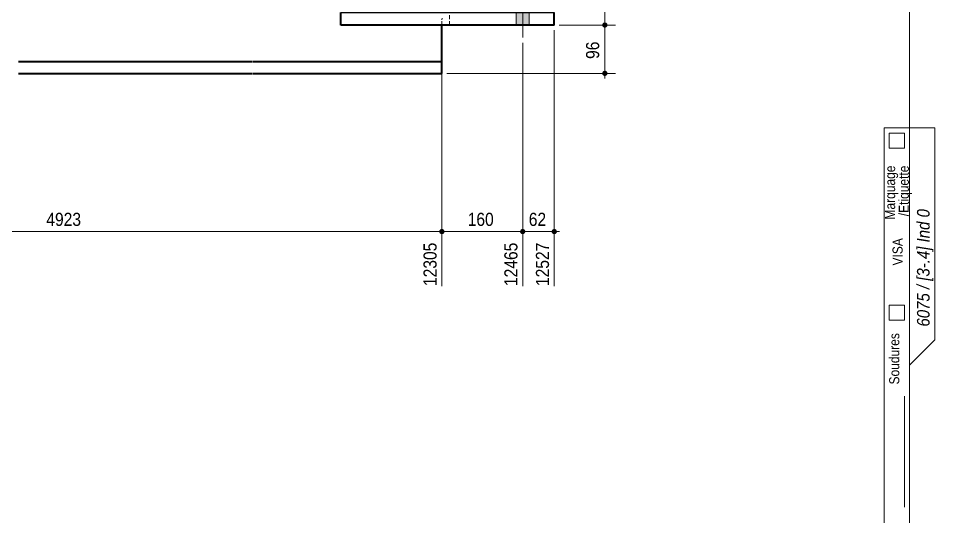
# Model space of a CAD drawing. Header units: millimetres. Extents: x 2 to 584, y 5 to 405.
# Drawn here: x 402.6 to 584, y 205 to 303.7 of the extents above; entities that cross this region are included whole.
import ezdxf

# ---------------------------------------------------------------- set-up
doc = ezdxf.new("R2010")
doc.units = ezdxf.units.MM
doc.linetypes.add('CACHE2', pattern=[1.190625, 0.79375, -0.396875])
for name, color, linetype, lineweight in [('Autre type objet', 1, 'Continuous', 0), ('Boulon', 7, 'Continuous', 0), ('Cache', 7, 'Continuous', 0), ('Cotation', 7, 'Continuous', 0), ('Feuille dessin', 5, 'Continuous', 0), ('Piece', 2, 'Continuous', 0)]:
    doc.layers.add(name, color=color, linetype=linetype, lineweight=lineweight)
doc.styles.add('ARIAL', font='ARIAL.TTF')
doc.styles.add('ARIAL_ITALIC', font='ARIALI.TTF')

# ---------------------------------------------------------------- blocks, each defined once
blk = doc.blocks.new('*A17')
at = {"layer": 'Boulon'}
blk.add_hatch(color=256, dxfattribs=at).paths.add_polyline_path([(503.75, 304.89), (503.75, 302.39), (501.15, 302.39), (501.15, 304.89)], flags=17)
blk.add_hatch(color=256, dxfattribs=at).paths.add_polyline_path([(503.75, 304.89), (503.75, 302.39), (501.15, 302.39), (501.15, 304.89)], flags=17)
at = {"layer": 'Boulon', "linetype": 'Continuous', "lineweight": 0}
for p, q in [((502.45, 299.89), (502.45, 308.89)), ((502.45, 299.89), (502.45, 308.89)), ((501.15, 302.39), (501.15, 304.89)), ((501.15, 302.39), (501.15, 304.89)), ((503.75, 302.39), (503.75, 304.89)), ((503.75, 302.39), (503.75, 304.89))]:
    blk.add_line(p, q, dxfattribs=at)
blk = doc.blocks.new('*A19')
at = {"layer": 'Cache', "color": 7, "linetype": 'CACHE2', "lineweight": 20}
for p, q in [((486.451687, 303.386298), (486.489284, 303.720067)), ((486.489284, 303.720067), (486.451687, 303.386298)), ((486.451714, 302.386151), (486.451687, 303.386298))]:
    blk.add_line(p, q, dxfattribs=at)
at = {"layer": 'Piece', "color": 2, "linetype": 'Continuous', "lineweight": 40}
for p, q in [((486.451966, 292.810591), (486.451714, 302.386151)), ((448.85219, 295.110591), (402.658259, 295.110591)), ((486.451905, 295.110591), (448.95219, 295.110591)), ((402.658259, 292.810591), (448.85219, 292.810591)), ((448.95219, 292.810591), (486.451966, 292.810591))]:
    blk.add_line(p, q, dxfattribs=at)
blk = doc.blocks.new('*A22')
at = {"layer": 'Cache', "color": 7, "linetype": 'CACHE2', "lineweight": 20}
blk.add_line((487.95219, 302.386291), (487.951957, 304.886291), dxfattribs=at)
at = {"layer": 'Piece', "color": 2, "linetype": 'Continuous', "lineweight": 40}
for p, q in [((508.701875, 304.888224), (466.451957, 304.884289)), ((466.45219, 302.384289), (466.451957, 304.884289)), ((508.702108, 302.388224), (508.701875, 304.888224)), ((508.702108, 302.388224), (466.45219, 302.384289))]:
    blk.add_line(p, q, dxfattribs=at)
blk = doc.blocks.new('*A63')
at = {"layer": 'Feuille dessin', "linetype": 'Continuous', "lineweight": 0}
blk.add_line((579, 5), (579, 405), dxfattribs=at)
blk = doc.blocks.new('*A64')
at = {"layer": 'Autre type objet', "linetype": 'Continuous', "lineweight": 0}
for p, q in [((574, 37), (574, 282)), ((574, 282), (584, 282)), ((579, 37), (579, 282)), ((584, 282), (584, 240)), ((575, 281), (575, 278)), ((578, 281), (575, 281)), ((578, 278), (578, 281)), ((575, 278), (578, 278)), ((578, 246.898947), (575, 246.898947)), ((575, 246.898947), (575, 243.898947)), ((578, 243.898947), (578, 246.898947)), ((575, 243.898947), (578, 243.898947)), ((584, 240), (579, 235)), ((578, 206.87143), (578, 228.87143))]:
    blk.add_line(p, q, dxfattribs=at)
at = {"layer": 'Autre type objet', "width": 0.85}
for s, height, style, p in [('Marquage', 2, 'ARIAL', (576.175102, 263.861793)), ('/Etiquette', 2, 'ARIAL', (578.882157, 264.509258)), ('6075 / [3-.4] Ind 0', 2.5, 'ARIAL_ITALIC', (583, 242.657715)), ('VISA', 2, 'ARIAL', (577.660159, 254.754913)), ('Soudures', 2, 'ARIAL', (577, 231.189963))]:
    blk.add_text(s, height=height, rotation=90, dxfattribs=dict(at, style=style)).set_placement(p)
blk = doc.blocks.new('*A89')
at = {"layer": 'Cotation'}
for points in [[(518.69, 301.87), (518.66, 301.87), (518.64, 301.87), (518.61, 301.88), (518.59, 301.88), (518.56, 301.89), (518.54, 301.9), (518.51, 301.91), (518.49, 301.92), (518.47, 301.93), (518.45, 301.94), (518.42, 301.96), (518.4, 301.97), (518.38, 301.99), (518.36, 302), (518.34, 302.02), (518.33, 302.04), (518.31, 302.06), (518.29, 302.08), (518.28, 302.1), (518.27, 302.12), (518.25, 302.14), (518.24, 302.17), (518.23, 302.19), (518.22, 302.21), (518.21, 302.24), (518.21, 302.26), (518.2, 302.29), (518.2, 302.31), (518.19, 302.34), (518.19, 302.36), (518.19, 302.39), (518.19, 302.41), (518.19, 302.44), (518.2, 302.46), (518.2, 302.49), (518.21, 302.51), (518.21, 302.54), (518.22, 302.56), (518.23, 302.59), (518.24, 302.61), (518.25, 302.63), (518.27, 302.66), (518.28, 302.68), (518.29, 302.7), (518.31, 302.72), (518.33, 302.74), (518.34, 302.76), (518.36, 302.77), (518.38, 302.79), (518.4, 302.81), (518.42, 302.82), (518.45, 302.83), (518.47, 302.85), (518.49, 302.86), (518.51, 302.87), (518.54, 302.88), (518.56, 302.89), (518.59, 302.89), (518.61, 302.9), (518.64, 302.9), (518.66, 302.91), (518.69, 302.91), (518.71, 302.91), (518.74, 302.91), (518.76, 302.91), (518.79, 302.9), (518.81, 302.9), (518.84, 302.89), (518.86, 302.89), (518.89, 302.88), (518.91, 302.87), (518.93, 302.86), (518.96, 302.85), (518.98, 302.83), (519, 302.82), (519.02, 302.81), (519.04, 302.79), (519.06, 302.77), (519.08, 302.76), (519.1, 302.74), (519.11, 302.72), (519.13, 302.7), (519.14, 302.68), (519.16, 302.66), (519.17, 302.63), (519.18, 302.61), (519.19, 302.59), (519.2, 302.56), (519.21, 302.54), (519.22, 302.51), (519.22, 302.49), (519.23, 302.46), (519.23, 302.44), (519.23, 302.41), (519.23, 302.39), (519.23, 302.36), (519.23, 302.34), (519.23, 302.31), (519.22, 302.29), (519.22, 302.26), (519.21, 302.24), (519.2, 302.21), (519.19, 302.19), (519.18, 302.17), (519.17, 302.14), (519.16, 302.12), (519.14, 302.1), (519.13, 302.08), (519.11, 302.06), (519.1, 302.04), (519.08, 302.02), (519.06, 302), (519.04, 301.99), (519.02, 301.97), (519, 301.96), (518.98, 301.94), (518.96, 301.93), (518.93, 301.92), (518.91, 301.91), (518.89, 301.9), (518.86, 301.89), (518.84, 301.88), (518.81, 301.88), (518.79, 301.87), (518.76, 301.87), (518.74, 301.87), (518.71, 301.87)], [(518.69, 292.29), (518.66, 292.29), (518.64, 292.3), (518.61, 292.3), (518.59, 292.31), (518.56, 292.31), (518.54, 292.32), (518.51, 292.33), (518.49, 292.34), (518.47, 292.35), (518.45, 292.36), (518.42, 292.38), (518.4, 292.39), (518.38, 292.41), (518.36, 292.43), (518.34, 292.44), (518.33, 292.46), (518.31, 292.48), (518.29, 292.5), (518.28, 292.52), (518.27, 292.54), (518.25, 292.57), (518.24, 292.59), (518.23, 292.61), (518.22, 292.64), (518.21, 292.66), (518.21, 292.68), (518.2, 292.71), (518.2, 292.73), (518.19, 292.76), (518.19, 292.79), (518.19, 292.81), (518.19, 292.84), (518.19, 292.86), (518.2, 292.89), (518.2, 292.91), (518.21, 292.94), (518.21, 292.96), (518.22, 292.99), (518.23, 293.01), (518.24, 293.03), (518.25, 293.06), (518.27, 293.08), (518.28, 293.1), (518.29, 293.12), (518.31, 293.14), (518.33, 293.16), (518.34, 293.18), (518.36, 293.2), (518.38, 293.21), (518.4, 293.23), (518.42, 293.24), (518.45, 293.26), (518.47, 293.27), (518.49, 293.28), (518.51, 293.29), (518.54, 293.3), (518.56, 293.31), (518.59, 293.32), (518.61, 293.32), (518.64, 293.32), (518.66, 293.33), (518.69, 293.33), (518.71, 293.33), (518.74, 293.33), (518.76, 293.33), (518.79, 293.32), (518.81, 293.32), (518.84, 293.32), (518.86, 293.31), (518.89, 293.3), (518.91, 293.29), (518.93, 293.28), (518.96, 293.27), (518.98, 293.26), (519, 293.24), (519.02, 293.23), (519.04, 293.21), (519.06, 293.2), (519.08, 293.18), (519.1, 293.16), (519.11, 293.14), (519.13, 293.12), (519.14, 293.1), (519.16, 293.08), (519.17, 293.06), (519.18, 293.03), (519.19, 293.01), (519.2, 292.99), (519.21, 292.96), (519.22, 292.94), (519.22, 292.91), (519.23, 292.89), (519.23, 292.86), (519.23, 292.84), (519.23, 292.81), (519.23, 292.79), (519.23, 292.76), (519.23, 292.73), (519.22, 292.71), (519.22, 292.68), (519.21, 292.66), (519.2, 292.64), (519.19, 292.61), (519.18, 292.59), (519.17, 292.57), (519.16, 292.54), (519.14, 292.52), (519.13, 292.5), (519.11, 292.48), (519.1, 292.46), (519.08, 292.44), (519.06, 292.43), (519.04, 292.41), (519.02, 292.39), (519, 292.38), (518.98, 292.36), (518.96, 292.35), (518.93, 292.34), (518.91, 292.33), (518.89, 292.32), (518.86, 292.31), (518.84, 292.31), (518.81, 292.3), (518.79, 292.3), (518.76, 292.29), (518.74, 292.29), (518.71, 292.29)]]:
    blk.add_hatch(color=256, dxfattribs=at).paths.add_polyline_path(points, flags=17)
at = {"layer": 'Cotation', "linetype": 'Continuous', "lineweight": 0}
for p, q in [((518.71, 303.43), (518.71, 301.35)), ((518.71, 302.39), (518.71, 303.43)), ((509.7, 302.39), (520.79, 302.39)), ((517.67, 302.39), (519.75, 302.39)), ((518.71, 292.81), (518.71, 302.39)), ((487.45, 292.81), (520.79, 292.81)), ((517.67, 292.81), (519.75, 292.81)), ((518.71, 293.85), (518.71, 291.77)), ((518.71, 292.81), (518.71, 291.77))]:
    blk.add_line(p, q, dxfattribs=at)
at = {"layer": 'Cotation'}
for p in [(518.71, 302.39), (518.71, 292.81)]:
    blk.add_point(p, dxfattribs=at)
at = {"layer": 'Cotation', "style": 'ARIAL', "width": 0.85}
blk.add_text('96', height=2.6, rotation=90.0002, dxfattribs=at).set_placement((517.59, 295.67))
blk = doc.blocks.new('*A90')
at = {"layer": 'Cotation'}
for points in [[(518.69, 341.29), (518.66, 341.29), (518.64, 341.3), (518.61, 341.3), (518.59, 341.31), (518.56, 341.31), (518.54, 341.32), (518.51, 341.33), (518.49, 341.34), (518.47, 341.35), (518.45, 341.36), (518.42, 341.38), (518.4, 341.39), (518.38, 341.41), (518.36, 341.43), (518.34, 341.44), (518.33, 341.46), (518.31, 341.48), (518.29, 341.5), (518.28, 341.52), (518.27, 341.54), (518.25, 341.57), (518.24, 341.59), (518.23, 341.61), (518.22, 341.64), (518.21, 341.66), (518.21, 341.68), (518.2, 341.71), (518.2, 341.73), (518.19, 341.76), (518.19, 341.79), (518.19, 341.81), (518.19, 341.84), (518.19, 341.86), (518.2, 341.89), (518.2, 341.91), (518.21, 341.94), (518.21, 341.96), (518.22, 341.99), (518.23, 342.01), (518.24, 342.03), (518.25, 342.06), (518.27, 342.08), (518.28, 342.1), (518.29, 342.12), (518.31, 342.14), (518.33, 342.16), (518.34, 342.18), (518.36, 342.2), (518.38, 342.21), (518.4, 342.23), (518.42, 342.24), (518.45, 342.26), (518.47, 342.27), (518.49, 342.28), (518.51, 342.29), (518.54, 342.3), (518.56, 342.31), (518.59, 342.32), (518.61, 342.32), (518.64, 342.32), (518.66, 342.33), (518.69, 342.33), (518.71, 342.33), (518.74, 342.33), (518.76, 342.33), (518.79, 342.32), (518.81, 342.32), (518.84, 342.32), (518.86, 342.31), (518.89, 342.3), (518.91, 342.29), (518.93, 342.28), (518.96, 342.27), (518.98, 342.26), (519, 342.24), (519.02, 342.23), (519.04, 342.21), (519.06, 342.2), (519.08, 342.18), (519.1, 342.16), (519.11, 342.14), (519.13, 342.12), (519.14, 342.1), (519.16, 342.08), (519.17, 342.06), (519.18, 342.03), (519.19, 342.01), (519.2, 341.99), (519.21, 341.96), (519.22, 341.94), (519.22, 341.91), (519.23, 341.89), (519.23, 341.86), (519.23, 341.84), (519.23, 341.81), (519.23, 341.79), (519.23, 341.76), (519.23, 341.73), (519.22, 341.71), (519.22, 341.68), (519.21, 341.66), (519.2, 341.64), (519.19, 341.61), (519.18, 341.59), (519.17, 341.57), (519.16, 341.54), (519.14, 341.52), (519.13, 341.5), (519.11, 341.48), (519.1, 341.46), (519.08, 341.44), (519.06, 341.43), (519.04, 341.41), (519.02, 341.39), (519, 341.38), (518.98, 341.36), (518.96, 341.35), (518.93, 341.34), (518.91, 341.33), (518.89, 341.32), (518.86, 341.31), (518.84, 341.31), (518.81, 341.3), (518.79, 341.3), (518.76, 341.29), (518.74, 341.29), (518.71, 341.29)], [(518.69, 301.87), (518.66, 301.87), (518.64, 301.87), (518.61, 301.88), (518.59, 301.88), (518.56, 301.89), (518.54, 301.9), (518.51, 301.91), (518.49, 301.92), (518.47, 301.93), (518.45, 301.94), (518.42, 301.96), (518.4, 301.97), (518.38, 301.99), (518.36, 302), (518.34, 302.02), (518.33, 302.04), (518.31, 302.06), (518.29, 302.08), (518.28, 302.1), (518.27, 302.12), (518.25, 302.14), (518.24, 302.17), (518.23, 302.19), (518.22, 302.21), (518.21, 302.24), (518.21, 302.26), (518.2, 302.29), (518.2, 302.31), (518.19, 302.34), (518.19, 302.36), (518.19, 302.39), (518.19, 302.41), (518.19, 302.44), (518.2, 302.46), (518.2, 302.49), (518.21, 302.51), (518.21, 302.54), (518.22, 302.56), (518.23, 302.59), (518.24, 302.61), (518.25, 302.63), (518.27, 302.66), (518.28, 302.68), (518.29, 302.7), (518.31, 302.72), (518.33, 302.74), (518.34, 302.76), (518.36, 302.77), (518.38, 302.79), (518.4, 302.81), (518.42, 302.82), (518.45, 302.83), (518.47, 302.85), (518.49, 302.86), (518.51, 302.87), (518.54, 302.88), (518.56, 302.89), (518.59, 302.89), (518.61, 302.9), (518.64, 302.9), (518.66, 302.91), (518.69, 302.91), (518.71, 302.91), (518.74, 302.91), (518.76, 302.91), (518.79, 302.9), (518.81, 302.9), (518.84, 302.89), (518.86, 302.89), (518.89, 302.88), (518.91, 302.87), (518.93, 302.86), (518.96, 302.85), (518.98, 302.83), (519, 302.82), (519.02, 302.81), (519.04, 302.79), (519.06, 302.77), (519.08, 302.76), (519.1, 302.74), (519.11, 302.72), (519.13, 302.7), (519.14, 302.68), (519.16, 302.66), (519.17, 302.63), (519.18, 302.61), (519.19, 302.59), (519.2, 302.56), (519.21, 302.54), (519.22, 302.51), (519.22, 302.49), (519.23, 302.46), (519.23, 302.44), (519.23, 302.41), (519.23, 302.39), (519.23, 302.36), (519.23, 302.34), (519.23, 302.31), (519.22, 302.29), (519.22, 302.26), (519.21, 302.24), (519.2, 302.21), (519.19, 302.19), (519.18, 302.17), (519.17, 302.14), (519.16, 302.12), (519.14, 302.1), (519.13, 302.08), (519.11, 302.06), (519.1, 302.04), (519.08, 302.02), (519.06, 302), (519.04, 301.99), (519.02, 301.97), (519, 301.96), (518.98, 301.94), (518.96, 301.93), (518.93, 301.92), (518.91, 301.91), (518.89, 301.9), (518.86, 301.89), (518.84, 301.88), (518.81, 301.88), (518.79, 301.87), (518.76, 301.87), (518.74, 301.87), (518.71, 301.87)]]:
    blk.add_hatch(color=256, dxfattribs=at).paths.add_polyline_path(points, flags=17)
at = {"layer": 'Cotation', "linetype": 'Continuous', "lineweight": 0}
for p, q in [((518.71, 342.85), (518.71, 340.77)), ((518.71, 341.81), (518.71, 342.85)), ((498.63, 341.81), (520.79, 341.81)), ((517.67, 341.81), (519.75, 341.81)), ((518.71, 302.39), (518.71, 341.81)), ((518.71, 303.43), (518.71, 301.35)), ((509.7, 302.39), (520.79, 302.39)), ((517.67, 302.39), (519.75, 302.39)), ((518.71, 302.39), (518.71, 301.35))]:
    blk.add_line(p, q, dxfattribs=at)
at = {"layer": 'Cotation'}
for p in [(518.71, 341.81), (518.71, 302.39)]:
    blk.add_point(p, dxfattribs=at)
at = {"layer": 'Cotation', "style": 'ARIAL', "width": 0.85}
blk.add_text('394', height=2.6, rotation=90.0002, dxfattribs=at).set_placement((517.59, 319.21))
blk = doc.blocks.new('*A100')
at = {"layer": 'Cotation'}
for points in [[(337.54, 260.96), (337.51, 260.96), (337.49, 260.96), (337.46, 260.97), (337.44, 260.97), (337.41, 260.98), (337.39, 260.99), (337.37, 261), (337.34, 261.01), (337.32, 261.02), (337.3, 261.03), (337.28, 261.04), (337.25, 261.06), (337.23, 261.07), (337.22, 261.09), (337.2, 261.11), (337.18, 261.13), (337.16, 261.15), (337.15, 261.17), (337.13, 261.19), (337.12, 261.21), (337.11, 261.23), (337.09, 261.25), (337.08, 261.28), (337.07, 261.3), (337.07, 261.32), (337.06, 261.35), (337.05, 261.37), (337.05, 261.4), (337.05, 261.42), (337.04, 261.45), (337.04, 261.48), (337.04, 261.5), (337.05, 261.53), (337.05, 261.55), (337.05, 261.58), (337.06, 261.6), (337.07, 261.63), (337.07, 261.65), (337.08, 261.67), (337.09, 261.7), (337.11, 261.72), (337.12, 261.74), (337.13, 261.76), (337.15, 261.79), (337.16, 261.81), (337.18, 261.82), (337.2, 261.84), (337.22, 261.86), (337.23, 261.88), (337.25, 261.89), (337.28, 261.91), (337.3, 261.92), (337.32, 261.93), (337.34, 261.95), (337.37, 261.96), (337.39, 261.97), (337.41, 261.97), (337.44, 261.98), (337.46, 261.99), (337.49, 261.99), (337.51, 261.99), (337.54, 262), (337.56, 262), (337.59, 262), (337.62, 261.99), (337.64, 261.99), (337.67, 261.99), (337.69, 261.98), (337.72, 261.97), (337.74, 261.97), (337.76, 261.96), (337.79, 261.95), (337.81, 261.93), (337.83, 261.92), (337.85, 261.91), (337.87, 261.89), (337.89, 261.88), (337.91, 261.86), (337.93, 261.84), (337.95, 261.82), (337.97, 261.81), (337.98, 261.79), (338, 261.76), (338.01, 261.74), (338.02, 261.72), (338.03, 261.7), (338.04, 261.67), (338.05, 261.65), (338.06, 261.63), (338.07, 261.6), (338.07, 261.58), (338.08, 261.55), (338.08, 261.53), (338.08, 261.5), (338.08, 261.48), (338.08, 261.45), (338.08, 261.42), (338.08, 261.4), (338.07, 261.37), (338.07, 261.35), (338.06, 261.32), (338.05, 261.3), (338.04, 261.28), (338.03, 261.25), (338.02, 261.23), (338.01, 261.21), (338, 261.19), (337.98, 261.17), (337.97, 261.15), (337.95, 261.13), (337.93, 261.11), (337.91, 261.09), (337.89, 261.07), (337.87, 261.06), (337.85, 261.04), (337.83, 261.03), (337.81, 261.02), (337.79, 261.01), (337.76, 261), (337.74, 260.99), (337.72, 260.98), (337.69, 260.97), (337.67, 260.97), (337.64, 260.96), (337.62, 260.96), (337.59, 260.96), (337.56, 260.96)], [(486.43, 260.96), (486.4, 260.96), (486.38, 260.96), (486.35, 260.97), (486.33, 260.97), (486.3, 260.98), (486.28, 260.99), (486.25, 261), (486.23, 261.01), (486.21, 261.02), (486.18, 261.03), (486.16, 261.04), (486.14, 261.06), (486.12, 261.07), (486.1, 261.09), (486.08, 261.11), (486.07, 261.13), (486.05, 261.15), (486.03, 261.17), (486.02, 261.19), (486.01, 261.21), (485.99, 261.23), (485.98, 261.25), (485.97, 261.28), (485.96, 261.3), (485.95, 261.32), (485.95, 261.35), (485.94, 261.37), (485.94, 261.4), (485.93, 261.42), (485.93, 261.45), (485.93, 261.48), (485.93, 261.5), (485.93, 261.53), (485.94, 261.55), (485.94, 261.58), (485.95, 261.6), (485.95, 261.63), (485.96, 261.65), (485.97, 261.67), (485.98, 261.7), (485.99, 261.72), (486.01, 261.74), (486.02, 261.76), (486.03, 261.79), (486.05, 261.81), (486.07, 261.82), (486.08, 261.84), (486.1, 261.86), (486.12, 261.88), (486.14, 261.89), (486.16, 261.91), (486.18, 261.92), (486.21, 261.93), (486.23, 261.95), (486.25, 261.96), (486.28, 261.97), (486.3, 261.97), (486.33, 261.98), (486.35, 261.99), (486.38, 261.99), (486.4, 261.99), (486.43, 262), (486.45, 262), (486.48, 262), (486.5, 261.99), (486.53, 261.99), (486.55, 261.99), (486.58, 261.98), (486.6, 261.97), (486.63, 261.97), (486.65, 261.96), (486.67, 261.95), (486.7, 261.93), (486.72, 261.92), (486.74, 261.91), (486.76, 261.89), (486.78, 261.88), (486.8, 261.86), (486.82, 261.84), (486.84, 261.82), (486.85, 261.81), (486.87, 261.79), (486.88, 261.76), (486.9, 261.74), (486.91, 261.72), (486.92, 261.7), (486.93, 261.67), (486.94, 261.65), (486.95, 261.63), (486.96, 261.6), (486.96, 261.58), (486.97, 261.55), (486.97, 261.53), (486.97, 261.5), (486.97, 261.48), (486.97, 261.45), (486.97, 261.42), (486.97, 261.4), (486.96, 261.37), (486.96, 261.35), (486.95, 261.32), (486.94, 261.3), (486.93, 261.28), (486.92, 261.25), (486.91, 261.23), (486.9, 261.21), (486.88, 261.19), (486.87, 261.17), (486.85, 261.15), (486.84, 261.13), (486.82, 261.11), (486.8, 261.09), (486.78, 261.07), (486.76, 261.06), (486.74, 261.04), (486.72, 261.03), (486.7, 261.02), (486.67, 261.01), (486.65, 261), (486.63, 260.99), (486.6, 260.98), (486.58, 260.97), (486.55, 260.97), (486.53, 260.96), (486.5, 260.96), (486.48, 260.96), (486.45, 260.96)]]:
    blk.add_hatch(color=256, dxfattribs=at).paths.add_polyline_path(points, flags=17)
at = {"layer": 'Cotation', "linetype": 'Continuous', "lineweight": 0}
for p, q in [((486.45, 298.06), (486.45, 250.69)), ((337.56, 287.11), (337.56, 252.62)), ((338.6, 261.48), (336.52, 261.48)), ((337.56, 261.48), (336.52, 261.48)), ((337.56, 262.52), (337.56, 260.44)), ((337.56, 261.48), (486.45, 261.48)), ((487.49, 261.48), (485.41, 261.48)), ((486.45, 262.52), (486.45, 260.44)), ((486.45, 261.48), (487.49, 261.48))]:
    blk.add_line(p, q, dxfattribs=at)
at = {"layer": 'Cotation'}
for p in [(337.56, 261.48), (486.45, 261.48)]:
    blk.add_point(p, dxfattribs=at)
at = {"layer": 'Cotation', "style": 'ARIAL', "width": 0.85}
blk.add_text('4923', height=2.6, dxfattribs=at).set_placement((408.15, 262.6))
blk.add_text('12305', height=2.6, rotation=90.0002, dxfattribs=at).set_placement((485.41, 250.69))
blk = doc.blocks.new('*A101')
at = {"layer": 'Cotation'}
for points in [[(486.43, 260.96), (486.4, 260.96), (486.38, 260.96), (486.35, 260.97), (486.33, 260.97), (486.3, 260.98), (486.28, 260.99), (486.25, 261), (486.23, 261.01), (486.21, 261.02), (486.18, 261.03), (486.16, 261.04), (486.14, 261.06), (486.12, 261.07), (486.1, 261.09), (486.08, 261.11), (486.07, 261.13), (486.05, 261.15), (486.03, 261.17), (486.02, 261.19), (486.01, 261.21), (485.99, 261.23), (485.98, 261.25), (485.97, 261.28), (485.96, 261.3), (485.95, 261.32), (485.95, 261.35), (485.94, 261.37), (485.94, 261.4), (485.93, 261.42), (485.93, 261.45), (485.93, 261.48), (485.93, 261.5), (485.93, 261.53), (485.94, 261.55), (485.94, 261.58), (485.95, 261.6), (485.95, 261.63), (485.96, 261.65), (485.97, 261.67), (485.98, 261.7), (485.99, 261.72), (486.01, 261.74), (486.02, 261.76), (486.03, 261.79), (486.05, 261.81), (486.07, 261.82), (486.08, 261.84), (486.1, 261.86), (486.12, 261.88), (486.14, 261.89), (486.16, 261.91), (486.18, 261.92), (486.21, 261.93), (486.23, 261.95), (486.25, 261.96), (486.28, 261.97), (486.3, 261.97), (486.33, 261.98), (486.35, 261.99), (486.38, 261.99), (486.4, 261.99), (486.43, 262), (486.45, 262), (486.48, 262), (486.5, 261.99), (486.53, 261.99), (486.55, 261.99), (486.58, 261.98), (486.6, 261.97), (486.63, 261.97), (486.65, 261.96), (486.67, 261.95), (486.7, 261.93), (486.72, 261.92), (486.74, 261.91), (486.76, 261.89), (486.78, 261.88), (486.8, 261.86), (486.82, 261.84), (486.84, 261.82), (486.85, 261.81), (486.87, 261.79), (486.88, 261.76), (486.9, 261.74), (486.91, 261.72), (486.92, 261.7), (486.93, 261.67), (486.94, 261.65), (486.95, 261.63), (486.96, 261.6), (486.96, 261.58), (486.97, 261.55), (486.97, 261.53), (486.97, 261.5), (486.97, 261.48), (486.97, 261.45), (486.97, 261.42), (486.97, 261.4), (486.96, 261.37), (486.96, 261.35), (486.95, 261.32), (486.94, 261.3), (486.93, 261.28), (486.92, 261.25), (486.91, 261.23), (486.9, 261.21), (486.88, 261.19), (486.87, 261.17), (486.85, 261.15), (486.84, 261.13), (486.82, 261.11), (486.8, 261.09), (486.78, 261.07), (486.76, 261.06), (486.74, 261.04), (486.72, 261.03), (486.7, 261.02), (486.67, 261.01), (486.65, 261), (486.63, 260.99), (486.6, 260.98), (486.58, 260.97), (486.55, 260.97), (486.53, 260.96), (486.5, 260.96), (486.48, 260.96), (486.45, 260.96)], [(502.43, 260.96), (502.4, 260.96), (502.38, 260.96), (502.35, 260.97), (502.33, 260.97), (502.3, 260.98), (502.28, 260.99), (502.25, 261), (502.23, 261.01), (502.21, 261.02), (502.18, 261.03), (502.16, 261.04), (502.14, 261.06), (502.12, 261.07), (502.1, 261.09), (502.08, 261.11), (502.07, 261.13), (502.05, 261.15), (502.03, 261.17), (502.02, 261.19), (502.01, 261.21), (501.99, 261.23), (501.98, 261.25), (501.97, 261.28), (501.96, 261.3), (501.95, 261.32), (501.95, 261.35), (501.94, 261.37), (501.94, 261.4), (501.93, 261.42), (501.93, 261.45), (501.93, 261.48), (501.93, 261.5), (501.93, 261.53), (501.94, 261.55), (501.94, 261.58), (501.95, 261.6), (501.95, 261.63), (501.96, 261.65), (501.97, 261.67), (501.98, 261.7), (501.99, 261.72), (502.01, 261.74), (502.02, 261.76), (502.03, 261.79), (502.05, 261.81), (502.07, 261.82), (502.08, 261.84), (502.1, 261.86), (502.12, 261.88), (502.14, 261.89), (502.16, 261.91), (502.18, 261.92), (502.21, 261.93), (502.23, 261.95), (502.25, 261.96), (502.28, 261.97), (502.3, 261.97), (502.33, 261.98), (502.35, 261.99), (502.38, 261.99), (502.4, 261.99), (502.43, 262), (502.45, 262), (502.48, 262), (502.5, 261.99), (502.53, 261.99), (502.55, 261.99), (502.58, 261.98), (502.6, 261.97), (502.63, 261.97), (502.65, 261.96), (502.67, 261.95), (502.7, 261.93), (502.72, 261.92), (502.74, 261.91), (502.76, 261.89), (502.78, 261.88), (502.8, 261.86), (502.82, 261.84), (502.84, 261.82), (502.85, 261.81), (502.87, 261.79), (502.88, 261.76), (502.9, 261.74), (502.91, 261.72), (502.92, 261.7), (502.93, 261.67), (502.94, 261.65), (502.95, 261.63), (502.96, 261.6), (502.96, 261.58), (502.97, 261.55), (502.97, 261.53), (502.97, 261.5), (502.97, 261.48), (502.97, 261.45), (502.97, 261.42), (502.97, 261.4), (502.96, 261.37), (502.96, 261.35), (502.95, 261.32), (502.94, 261.3), (502.93, 261.28), (502.92, 261.25), (502.91, 261.23), (502.9, 261.21), (502.88, 261.19), (502.87, 261.17), (502.85, 261.15), (502.84, 261.13), (502.82, 261.11), (502.8, 261.09), (502.78, 261.07), (502.76, 261.06), (502.74, 261.04), (502.72, 261.03), (502.7, 261.02), (502.67, 261.01), (502.65, 261), (502.63, 260.99), (502.6, 260.98), (502.58, 260.97), (502.55, 260.97), (502.53, 260.96), (502.5, 260.96), (502.48, 260.96), (502.45, 260.96)]]:
    blk.add_hatch(color=256, dxfattribs=at).paths.add_polyline_path(points, flags=17)
at = {"layer": 'Cotation', "linetype": 'Continuous', "lineweight": 0}
for p, q in [((486.45, 298.06), (486.45, 250.69)), ((502.45, 298.89), (502.45, 250.69)), ((487.49, 261.48), (485.41, 261.48)), ((486.45, 261.48), (485.41, 261.48)), ((486.45, 262.52), (486.45, 260.44)), ((486.45, 261.48), (502.45, 261.48)), ((503.49, 261.48), (501.41, 261.48)), ((502.45, 262.52), (502.45, 260.44)), ((502.45, 261.48), (503.49, 261.48))]:
    blk.add_line(p, q, dxfattribs=at)
at = {"layer": 'Cotation'}
for p in [(486.45, 261.48), (502.45, 261.48)]:
    blk.add_point(p, dxfattribs=at)
at = {"layer": 'Cotation', "style": 'ARIAL', "width": 0.85}
blk.add_text('160', height=2.6, dxfattribs=at).set_placement((491.56, 262.6))
blk.add_text('12465', height=2.6, rotation=90.0002, dxfattribs=at).set_placement((501.41, 250.69))
blk = doc.blocks.new('*A102')
at = {"layer": 'Cotation'}
for points in [[(502.43, 260.96), (502.4, 260.96), (502.38, 260.96), (502.35, 260.97), (502.33, 260.97), (502.3, 260.98), (502.28, 260.99), (502.25, 261), (502.23, 261.01), (502.21, 261.02), (502.18, 261.03), (502.16, 261.04), (502.14, 261.06), (502.12, 261.07), (502.1, 261.09), (502.08, 261.11), (502.07, 261.13), (502.05, 261.15), (502.03, 261.17), (502.02, 261.19), (502.01, 261.21), (501.99, 261.23), (501.98, 261.25), (501.97, 261.28), (501.96, 261.3), (501.95, 261.32), (501.95, 261.35), (501.94, 261.37), (501.94, 261.4), (501.93, 261.42), (501.93, 261.45), (501.93, 261.48), (501.93, 261.5), (501.93, 261.53), (501.94, 261.55), (501.94, 261.58), (501.95, 261.6), (501.95, 261.63), (501.96, 261.65), (501.97, 261.67), (501.98, 261.7), (501.99, 261.72), (502.01, 261.74), (502.02, 261.76), (502.03, 261.79), (502.05, 261.81), (502.07, 261.82), (502.08, 261.84), (502.1, 261.86), (502.12, 261.88), (502.14, 261.89), (502.16, 261.91), (502.18, 261.92), (502.21, 261.93), (502.23, 261.95), (502.25, 261.96), (502.28, 261.97), (502.3, 261.97), (502.33, 261.98), (502.35, 261.99), (502.38, 261.99), (502.4, 261.99), (502.43, 262), (502.45, 262), (502.48, 262), (502.5, 261.99), (502.53, 261.99), (502.55, 261.99), (502.58, 261.98), (502.6, 261.97), (502.63, 261.97), (502.65, 261.96), (502.67, 261.95), (502.7, 261.93), (502.72, 261.92), (502.74, 261.91), (502.76, 261.89), (502.78, 261.88), (502.8, 261.86), (502.82, 261.84), (502.84, 261.82), (502.85, 261.81), (502.87, 261.79), (502.88, 261.76), (502.9, 261.74), (502.91, 261.72), (502.92, 261.7), (502.93, 261.67), (502.94, 261.65), (502.95, 261.63), (502.96, 261.6), (502.96, 261.58), (502.97, 261.55), (502.97, 261.53), (502.97, 261.5), (502.97, 261.48), (502.97, 261.45), (502.97, 261.42), (502.97, 261.4), (502.96, 261.37), (502.96, 261.35), (502.95, 261.32), (502.94, 261.3), (502.93, 261.28), (502.92, 261.25), (502.91, 261.23), (502.9, 261.21), (502.88, 261.19), (502.87, 261.17), (502.85, 261.15), (502.84, 261.13), (502.82, 261.11), (502.8, 261.09), (502.78, 261.07), (502.76, 261.06), (502.74, 261.04), (502.72, 261.03), (502.7, 261.02), (502.67, 261.01), (502.65, 261), (502.63, 260.99), (502.6, 260.98), (502.58, 260.97), (502.55, 260.97), (502.53, 260.96), (502.5, 260.96), (502.48, 260.96), (502.45, 260.96)], [(508.68, 260.96), (508.65, 260.96), (508.63, 260.96), (508.6, 260.97), (508.58, 260.97), (508.55, 260.98), (508.53, 260.99), (508.5, 261), (508.48, 261.01), (508.46, 261.02), (508.43, 261.03), (508.41, 261.04), (508.39, 261.06), (508.37, 261.07), (508.35, 261.09), (508.33, 261.11), (508.32, 261.13), (508.3, 261.15), (508.28, 261.17), (508.27, 261.19), (508.26, 261.21), (508.24, 261.23), (508.23, 261.25), (508.22, 261.28), (508.21, 261.3), (508.2, 261.32), (508.2, 261.35), (508.19, 261.37), (508.19, 261.4), (508.18, 261.42), (508.18, 261.45), (508.18, 261.48), (508.18, 261.5), (508.18, 261.53), (508.19, 261.55), (508.19, 261.58), (508.2, 261.6), (508.2, 261.63), (508.21, 261.65), (508.22, 261.67), (508.23, 261.7), (508.24, 261.72), (508.26, 261.74), (508.27, 261.76), (508.28, 261.79), (508.3, 261.81), (508.32, 261.82), (508.33, 261.84), (508.35, 261.86), (508.37, 261.88), (508.39, 261.89), (508.41, 261.91), (508.43, 261.92), (508.46, 261.93), (508.48, 261.95), (508.5, 261.96), (508.53, 261.97), (508.55, 261.97), (508.58, 261.98), (508.6, 261.99), (508.63, 261.99), (508.65, 261.99), (508.68, 262), (508.7, 262), (508.73, 262), (508.75, 261.99), (508.78, 261.99), (508.8, 261.99), (508.83, 261.98), (508.85, 261.97), (508.88, 261.97), (508.9, 261.96), (508.92, 261.95), (508.95, 261.93), (508.97, 261.92), (508.99, 261.91), (509.01, 261.89), (509.03, 261.88), (509.05, 261.86), (509.07, 261.84), (509.09, 261.82), (509.1, 261.81), (509.12, 261.79), (509.13, 261.76), (509.15, 261.74), (509.16, 261.72), (509.17, 261.7), (509.18, 261.67), (509.19, 261.65), (509.2, 261.63), (509.21, 261.6), (509.21, 261.58), (509.22, 261.55), (509.22, 261.53), (509.22, 261.5), (509.22, 261.48), (509.22, 261.45), (509.22, 261.42), (509.22, 261.4), (509.21, 261.37), (509.21, 261.35), (509.2, 261.32), (509.19, 261.3), (509.18, 261.28), (509.17, 261.25), (509.16, 261.23), (509.15, 261.21), (509.13, 261.19), (509.12, 261.17), (509.1, 261.15), (509.09, 261.13), (509.07, 261.11), (509.05, 261.09), (509.03, 261.07), (509.01, 261.06), (508.99, 261.04), (508.97, 261.03), (508.95, 261.02), (508.92, 261.01), (508.9, 261), (508.88, 260.99), (508.85, 260.98), (508.83, 260.97), (508.8, 260.97), (508.78, 260.96), (508.75, 260.96), (508.73, 260.96), (508.7, 260.96)]]:
    blk.add_hatch(color=256, dxfattribs=at).paths.add_polyline_path(points, flags=17)
at = {"layer": 'Cotation', "linetype": 'Continuous', "lineweight": 0}
for p, q in [((508.7, 301.39), (508.7, 250.69)), ((502.45, 298.89), (502.45, 250.69)), ((503.49, 261.48), (501.41, 261.48)), ((502.45, 261.48), (501.41, 261.48)), ((502.45, 262.52), (502.45, 260.44)), ((502.45, 261.48), (508.7, 261.48)), ((509.74, 261.48), (507.66, 261.48)), ((508.7, 262.52), (508.7, 260.44)), ((508.7, 261.48), (509.74, 261.48))]:
    blk.add_line(p, q, dxfattribs=at)
at = {"layer": 'Cotation'}
for p in [(502.45, 261.48), (508.7, 261.48)]:
    blk.add_point(p, dxfattribs=at)
at = {"layer": 'Cotation', "style": 'ARIAL', "width": 0.85}
blk.add_text('62', height=2.6, dxfattribs=at).set_placement((503.65, 262.6))
blk.add_text('12527', height=2.6, rotation=90.0002, dxfattribs=at).set_placement((507.66, 250.69))

msp = doc.modelspace()

# ---------------------------------------------------------------- block references
at = {"lineweight": 0}
for name in ['*A63', '*A90', '*A19', '*A17', '*A22', '*A89', '*A102', '*A100', '*A101', '*A64']:
    msp.add_blockref(name, (0, 0), dxfattribs=at)

doc.saveas('drawing.dxf')
